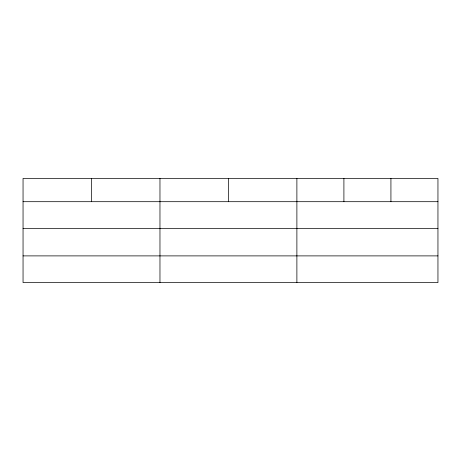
<?xml version="1.0" encoding="UTF-8"?>
<svg xmlns="http://www.w3.org/2000/svg" width="461" height="461" viewBox="0 0 461 461"><rect width="100%" height="100%" fill="white"/><g stroke="black" fill="none" stroke-linecap="round" stroke-linejoin="round"><path stroke-width="0.69" d="M437.95 228.385L437.95 178.419L23.05 178.419L23.05 282.581L437.95 282.581L437.95 228.385L23.05 228.385M23.05 201.693L437.95 201.693M23.05 255.89L437.95 255.89M390.928 178.419L390.928 201.693M343.906 178.419L343.906 201.693M296.884 178.419L296.884 282.581M228.425 178.419L228.425 201.693M159.967 178.419L159.967 282.581M91.509 178.419L91.509 201.693"/></g></svg>
